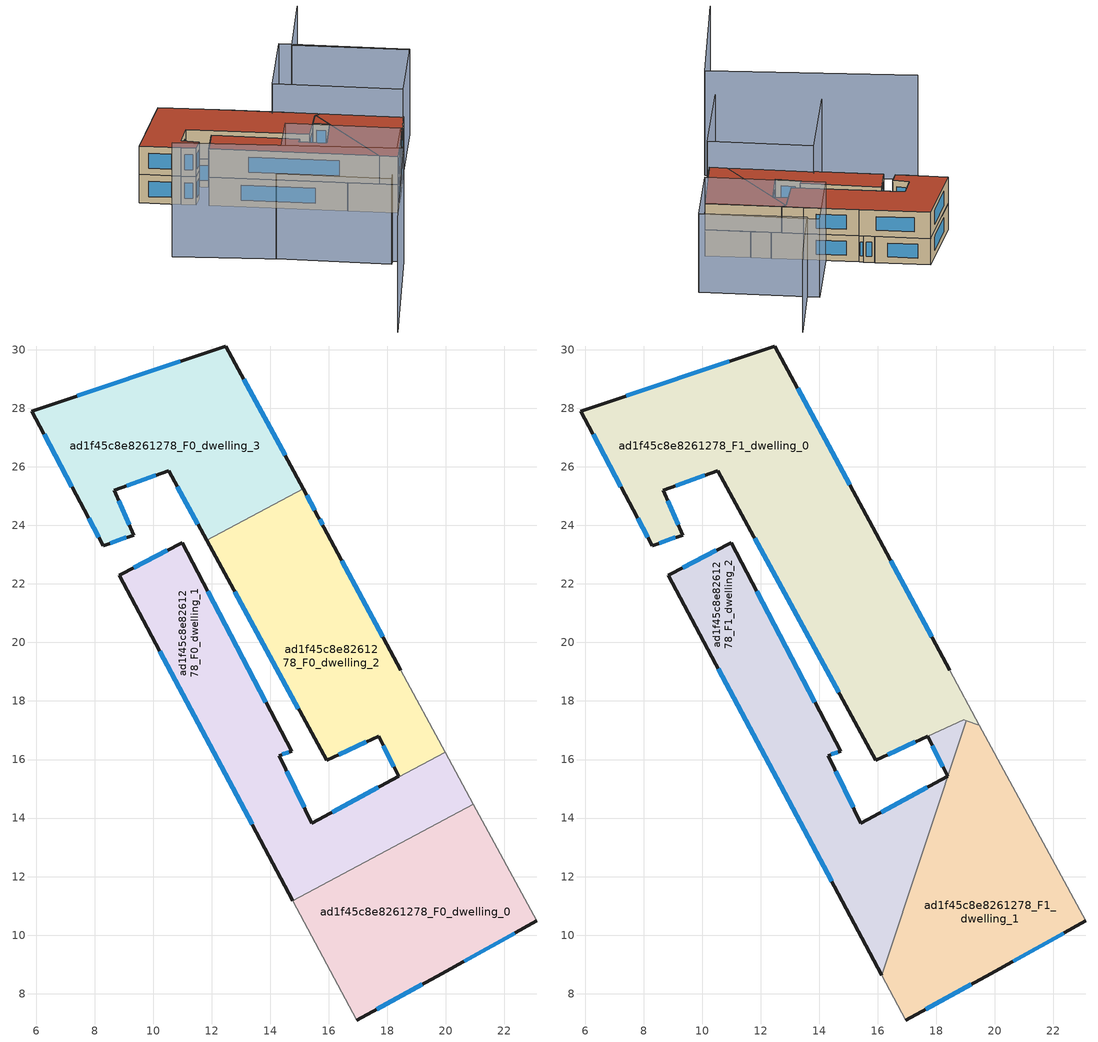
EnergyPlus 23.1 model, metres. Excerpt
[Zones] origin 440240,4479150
ad1f45c8e8261278_F0_dwelling_0
 floor ground (EU_floor_Construction): 20.94,14.47 23.1,10.49 19.87,8.69 16.95,7.1 14.77,11.18 z0
 wall outside (EU_wall_Construction): 16.95,7.1 19.87,8.69 23.1,10.49 z0:3
 wall to ad1f45c8e8261278_F0_dwelling_1 (EU_wall_Construction): 20.94,14.47 14.77,11.18 z0:3
 wall adiabatic (EU_wall_Construction): 23.1,10.49 20.94,14.47 / 14.77,11.18 16.95,7.1 z0:3
 window (EU_Window_Construction): 20.62,9.11 22.35,10.07 / 17.64,7.47 19.18,8.32 z0.7:2.3
ad1f45c8e8261278_F0_dwelling_1
 floor ground (EU_floor_Construction): 19.97,16.25 20.94,14.47 14.77,11.18 8.83,22.3 10.99,23.41 14.73,16.29 14.31,16.14 15.41,13.82 z0
 wall outside (EU_wall_Construction): 15.41,13.82 14.31,16.14 14.73,16.29 10.99,23.41 8.83,22.3 14.77,11.18 z0:3
 wall to ad1f45c8e8261278_F0_dwelling_2 (EU_wall_Construction): 19.97,16.25 15.41,13.82 z0:3
 wall adiabatic (EU_wall_Construction): 20.94,14.47 19.97,16.25 z0:3
 window (EU_Window_Construction): 10.48,23.15 9.34,22.56 / 13.85,17.96 11.86,21.74 / 14.41,16.17 14.63,16.25 / 15.16,14.36 14.57,15.59 / 10.22,19.69 13.38,13.78 z0.7:2.3
ad1f45c8e8261278_F0_dwelling_2
 floor ground (EU_floor_Construction): 15.83,23.94 18.46,19.04 19.97,16.25 15.41,13.82 18.39,15.43 17.7,16.8 15.92,15.98 11.82,23.49 15.12,25.25 15.65,24.28 z0
 wall outside (EU_wall_Construction): 18.46,19.04 15.83,23.94 15.65,24.28 15.12,25.25 / 15.41,13.82 18.39,15.43 / 11.82,23.49 15.92,15.98 17.7,16.8 18.39,15.43 z0:3
 wall to ad1f45c8e8261278_F0_dwelling_3 (EU_wall_Construction): 15.12,25.25 11.82,23.49 z0:3
 wall adiabatic (EU_wall_Construction): 19.97,16.25 18.46,19.04 z0:3
 window (EU_Window_Construction): 15.52,24.51 15.25,25.02 / 15.79,24.02 15.69,24.2 / 17.84,20.19 16.45,22.79 / 16.11,14.19 17.69,15.05 / 17.86,16.48 18.22,15.75 / 16.34,16.17 17.28,16.61 / 12.78,21.73 14.96,17.74 z0.7:2.3
ad1f45c8e8261278_F0_dwelling_3
 floor ground (EU_floor_Construction): 12.48,30.13 15.12,25.25 11.82,23.49 10.52,25.87 8.67,25.2 9.33,23.67 8.3,23.31 7.64,24.54 5.85,27.9 z0
 wall outside (EU_wall_Construction): 15.12,25.25 12.48,30.13 5.85,27.9 7.64,24.54 8.3,23.31 9.33,23.67 8.67,25.2 10.52,25.87 11.82,23.49 z0:3
 window (EU_Window_Construction): 9.1,25.35 10.09,25.71 / 9.17,24.03 8.82,24.84 / 8.54,23.39 9.09,23.59 / 7.79,24.25 8.14,23.6 / 6.27,27.12 7.22,25.33 / 10.93,29.61 7.4,28.42 / 14.5,26.39 13.1,28.99 / 10.83,25.31 11.52,24.04 z0.7:2.3
ad1f45c8e8261278_F1_dwelling_0
 floor to ad1f45c8e8261278_F0_dwelling_3 (EU_floor_Construction): 12.48,30.13 15.12,25.25 11.82,23.49 10.52,25.87 8.67,25.2 9.33,23.67 8.3,23.31 7.64,24.54 5.85,27.9 z3
 floor to ad1f45c8e8261278_F0_dwelling_2 (EU_floor_Construction): 15.83,23.94 18.46,19.04 19.47,17.18 18.93,17.36 17.7,16.8 16.27,16.14 15.92,15.98 11.82,23.49 15.12,25.25 15.65,24.28 z3
 wall outside (EU_wall_Construction): 18.46,19.04 15.83,23.94 12.48,30.13 5.85,27.9 7.64,24.54 8.3,23.31 9.33,23.67 8.67,25.2 10.52,25.87 15.92,15.98 17.7,16.8 z3:6
 wall adiabatic (EU_wall_Construction): 19.47,17.18 18.46,19.04 z3:6
 wall to ad1f45c8e8261278_F1_dwelling_1 (EU_wall_Construction): 19.02,17.33 19.47,17.18 z3:6
 wall to ad1f45c8e8261278_F1_dwelling_2 (EU_wall_Construction): 17.7,16.79 18.93,17.36 19.02,17.33 z3:6
 window (EU_Window_Construction): 9.1,25.35 10.09,25.71 / 9.17,24.03 8.82,24.84 / 8.54,23.39 9.09,23.59 / 7.79,24.25 8.14,23.6 / 6.27,27.12 7.22,25.33 / 10.93,29.61 7.4,28.42 / 15.05,25.39 13.27,28.68 / 17.84,20.19 16.45,22.79 / 16.34,16.17 17.28,16.61 / 11.79,23.55 14.66,18.3 z3.7:5.3
 roof outside (EU_roof_Construction): 19.47,17.18 18.46,19.04 15.83,23.94 12.48,30.13 5.85,27.9 7.64,24.54 8.3,23.31 9.33,23.67 8.67,25.2 10.52,25.87 15.92,15.98 17.7,16.8 18.93,17.36 z6
ad1f45c8e8261278_F1_dwelling_1
 floor to ad1f45c8e8261278_F0_dwelling_0 (EU_floor_Construction): 20.94,14.47 23.1,10.49 19.87,8.69 16.95,7.1 16.13,8.64 17.45,12.61 z3
 floor to ad1f45c8e8261278_F0_dwelling_1 (EU_floor_Construction): 19.97,16.25 20.94,14.47 17.45,12.61 18.38,15.4 z3
 floor to ad1f45c8e8261278_F0_dwelling_2 (EU_floor_Construction): 19.47,17.18 19.97,16.25 18.38,15.4 19.02,17.33 z3
 wall outside (EU_wall_Construction): 16.95,7.1 19.87,8.69 23.1,10.49 z3:6
 wall adiabatic (EU_wall_Construction): 16.13,8.64 16.95,7.1 / 23.1,10.49 19.47,17.18 z3:6
 wall to ad1f45c8e8261278_F1_dwelling_2 (EU_wall_Construction): 19.02,17.33 16.13,8.64 z3:6
 window (EU_Window_Construction): 17.64,7.47 19.18,8.32 / 20.62,9.11 22.35,10.07 z3.7:5.3
 roof outside (EU_roof_Construction): 23.1,10.49 19.47,17.18 19.02,17.33 16.13,8.64 16.95,7.1 19.87,8.69 z6
ad1f45c8e8261278_F1_dwelling_2
 floor to ad1f45c8e8261278_F0_dwelling_1 (EU_floor_Construction): 10.99,23.41 14.73,16.29 14.31,16.14 15.41,13.82 18.38,15.4 17.45,12.61 14.77,11.18 8.83,22.3 z3
 floor to ad1f45c8e8261278_F0_dwelling_0 (EU_floor_Construction): 17.45,12.61 16.13,8.64 14.77,11.18 z3
 floor to ad1f45c8e8261278_F0_dwelling_2 (EU_floor_Construction): 19.02,17.33 18.38,15.4 15.41,13.82 18.39,15.43 17.7,16.79 18.93,17.36 z3
 wall outside (EU_wall_Construction): 17.7,16.79 18.39,15.43 15.41,13.82 14.31,16.14 14.73,16.29 10.99,23.41 8.83,22.3 16.13,8.64 z3:6
 window (EU_Window_Construction): 17.69,15.05 16.11,14.19 / 17.86,16.47 18.23,15.75 / 10.54,19.1 14.42,11.84 / 10.48,23.15 9.34,22.56 / 13.85,17.96 11.86,21.74 / 14.41,16.17 14.63,16.25 / 15.16,14.36 14.57,15.59 z3.7:5.3
 roof outside (EU_roof_Construction): 16.13,8.64 19.02,17.33 18.93,17.36 17.7,16.79 18.39,15.43 15.41,13.82 14.31,16.14 14.73,16.29 10.99,23.41 8.83,22.3 z6
shading: -0.52,20.27 10.03,2.1 / 10.03,2.1 -0.71,-4.13 z0:12; 29.17,13.79 24.04,23.11 / 24.04,23.11 30.16,26.47 / 9.09,2.77 4.22,12.1 / 4.22,12.1 12.18,16.25 / 12.18,16.25 17.05,6.92 / 17.05,6.92 9.09,2.77 / 29.26,13.75 23.01,10.44 / 23.01,10.44 17.43,20.99 / 17.43,20.99 23.68,24.3 / 23.68,24.3 29.26,13.75 z0:9
[Building]
EU S2 Campaign: North Axis=0; Terrain=City; Solar Distribution=FullExterior
[Site:Location]
Madrid: Latitude=40.5; Longitude=-3.5; Time Zone=1; Elevation=609
[SizingPeriod:WeatherFileDays]
AnnualSizingPeriod: Begin Month=1; Begin Day of Month=1; End Month=12; End Day of Month=31; Day of Week for Start Day=Monday; Use Weather File Daylight Saving Period=No; Use Weather File Rain and Snow Indicators=No
[MATERIAL]
EU_InternalMass_Material: Roughness=MediumRough; Thickness=0.1; Conductivity=1; Density=1800; Specific Heat=900; Thermal Absorptance=0.9; Solar Absorptance=0.7; Visible Absorptance=0.7
[MATERIAL:NOMASS] Roughness=MediumRough; Thermal Absorptance=0.9; Solar Absorptance=0.7; Visible Absorptance=0.7
Name | Thermal Resistance
EU_wall_NoMass | 0.419739
EU_roof_NoMass | 0.352165
EU_floor_NoMass | 0.608284
[WINDOWMATERIAL:SIMPLEGLAZINGSYSTEM]
EU_Window_SimpleGlazing: UFactor=4.8352; Solar Heat Gain Coefficient=0.85; Visible Transmittance=0.85
[CONSTRUCTION]
EU_wall_Construction: EU_wall_NoMass
EU_roof_Construction: EU_roof_NoMass
EU_floor_Construction: EU_floor_NoMass
EU_InternalMass_Construction: EU_InternalMass_Material
EU_Window_Construction: EU_Window_SimpleGlazing
[ZONE] Type=1; Multiplier=1; Ceiling Height=autocalculate; Floor Area=autocalculate; Part of Total Floor Area=Yes
Name | Volume
ad1f45c8e8261278_F0_dwelling_0 | 96.3944
ad1f45c8e8261278_F1_dwelling_0 | 201.677
ad1f45c8e8261278_F0_dwelling_1 | 114.386
ad1f45c8e8261278_F1_dwelling_1 | 105.055
ad1f45c8e8261278_F0_dwelling_2 | 104.547
ad1f45c8e8261278_F1_dwelling_2 | 113.471
ad1f45c8e8261278_F0_dwelling_3 | 104.856
[INTERNALMASS] Construction=EU_InternalMass_Construction
Name | Zone or ZoneList | Surface Area
ad1f45c8e8261278_F0_dwelling_0_EU_InternalMass | ad1f45c8e8261278_F0_dwelling_0 | 32.1289
ad1f45c8e8261278_F0_dwelling_1_EU_InternalMass | ad1f45c8e8261278_F0_dwelling_1 | 38.1282
ad1f45c8e8261278_F0_dwelling_2_EU_InternalMass | ad1f45c8e8261278_F0_dwelling_2 | 34.8472
ad1f45c8e8261278_F0_dwelling_3_EU_InternalMass | ad1f45c8e8261278_F0_dwelling_3 | 34.9529
ad1f45c8e8261278_F1_dwelling_0_EU_InternalMass | ad1f45c8e8261278_F1_dwelling_0 | 67.2174
ad1f45c8e8261278_F1_dwelling_1_EU_InternalMass | ad1f45c8e8261278_F1_dwelling_1 | 35.0181
ad1f45c8e8261278_F1_dwelling_2_EU_InternalMass | ad1f45c8e8261278_F1_dwelling_2 | 37.8226
[OTHEREQUIPMENT] Fuel Type=Electricity; Design Level Calculation Method=Watts/Area; Power per Zone Floor Area=1; Fraction Latent=0; Fraction Radiant=0; Fraction Lost=0; Carbon Dioxide Generation Rate=0; EndUse Subcategory=EU_Step8_InternalGains
Name | Zone or ZoneList or Space or SpaceList | Schedule
EU_Step8_InternalGain_ad1f45c8e8261278_F0_dwelling_0_f000 | ad1f45c8e8261278_F0_dwelling_0 | EU_Step8_GainSchedule_ad1f45c8e8261278_F0_dwelling_0_f000
EU_Step8_InternalGain_ad1f45c8e8261278_F0_dwelling_1_f000 | ad1f45c8e8261278_F0_dwelling_1 | EU_Step8_GainSchedule_ad1f45c8e8261278_F0_dwelling_1_f000
EU_Step8_InternalGain_ad1f45c8e8261278_F0_dwelling_2_f000 | ad1f45c8e8261278_F0_dwelling_2 | EU_Step8_GainSchedule_ad1f45c8e8261278_F0_dwelling_2_f000
EU_Step8_InternalGain_ad1f45c8e8261278_F0_dwelling_3_f000 | ad1f45c8e8261278_F0_dwelling_3 | EU_Step8_GainSchedule_ad1f45c8e8261278_F0_dwelling_3_f000
EU_Step8_InternalGain_ad1f45c8e8261278_F1_dwelling_0_f000 | ad1f45c8e8261278_F1_dwelling_0 | EU_Step8_GainSchedule_ad1f45c8e8261278_F1_dwelling_0_f000
EU_Step8_InternalGain_ad1f45c8e8261278_F1_dwelling_1_f000 | ad1f45c8e8261278_F1_dwelling_1 | EU_Step8_GainSchedule_ad1f45c8e8261278_F1_dwelling_1_f000
EU_Step8_InternalGain_ad1f45c8e8261278_F1_dwelling_2_f000 | ad1f45c8e8261278_F1_dwelling_2 | EU_Step8_GainSchedule_ad1f45c8e8261278_F1_dwelling_2_f000
[ZONEVENTILATION:DESIGNFLOWRATE] Schedule=EU_AlwaysOn; Design Flow Rate Calculation Method=AirChanges/Hour; Air Changes per Hour=0.703302; Ventilation Type=Natural; Fan Pressure Rise=0; Fan Total Efficiency=1; Constant Term Coefficient=1; Temperature Term Coefficient=0; Velocity Term Coefficient=0; Velocity Squared Term Coefficient=0; Minimum Indoor Temperature=-100; Maximum Indoor Temperature=100; Delta Temperature=-100; Minimum Outdoor Temperature=-100; Maximum Outdoor Temperature=100; Maximum Wind Speed=40
Name | Zone or ZoneList or Space or SpaceList
EU_ConstantAir_ad1f45c8e8261278_F0_dwelling_0 | ad1f45c8e8261278_F0_dwelling_0
EU_ConstantAir_ad1f45c8e8261278_F0_dwelling_1 | ad1f45c8e8261278_F0_dwelling_1
EU_ConstantAir_ad1f45c8e8261278_F0_dwelling_2 | ad1f45c8e8261278_F0_dwelling_2
EU_ConstantAir_ad1f45c8e8261278_F0_dwelling_3 | ad1f45c8e8261278_F0_dwelling_3
EU_ConstantAir_ad1f45c8e8261278_F1_dwelling_0 | ad1f45c8e8261278_F1_dwelling_0
EU_ConstantAir_ad1f45c8e8261278_F1_dwelling_1 | ad1f45c8e8261278_F1_dwelling_1
EU_ConstantAir_ad1f45c8e8261278_F1_dwelling_2 | ad1f45c8e8261278_F1_dwelling_2
[HVACTEMPLATE:THERMOSTAT] Constant Heating Setpoint=20; Constant Cooling Setpoint=50
EU_HeatOnly_ad1f45c8e8261278_F0_dwelling_0; EU_HeatOnly_ad1f45c8e8261278_F0_dwelling_1; EU_HeatOnly_ad1f45c8e8261278_F0_dwelling_2; EU_HeatOnly_ad1f45c8e8261278_F0_dwelling_3; EU_HeatOnly_ad1f45c8e8261278_F1_dwelling_0; EU_HeatOnly_ad1f45c8e8261278_F1_dwelling_1; EU_HeatOnly_ad1f45c8e8261278_F1_dwelling_2
[HVACTEMPLATE:ZONE:IDEALLOADSAIRSYSTEM] System Availability Schedule=EU_AlwaysOn; Maximum Heating Supply Air Temperature=50; Minimum Cooling Supply Air Temperature=13; Maximum Heating Supply Air Humidity Ratio=0.0156; Minimum Cooling Supply Air Humidity Ratio=0.0077; Heating Limit=NoLimit; Cooling Limit=NoLimit; Heating Availability Schedule=EU_AlwaysOn; Cooling Availability Schedule=EU_CoolingOff; Dehumidification Control Type=ConstantSensibleHeatRatio; Cooling Sensible Heat Ratio=0.7; Dehumidification Setpoint=60; Humidification Control Type=None; Humidification Setpoint=30; Outdoor Air Method=None; Outdoor Air Flow Rate per Person=0.00944; Outdoor Air Flow Rate per Zone Floor Area=0; Outdoor Air Flow Rate per Zone=0; Demand Controlled Ventilation Type=None; Outdoor Air Economizer Type=NoEconomizer; Heat Recovery Type=None; Sensible Heat Recovery Effectiveness=0.7; Latent Heat Recovery Effectiveness=0.65
Name | Template Thermostat
ad1f45c8e8261278_F0_dwelling_0 | EU_HeatOnly_ad1f45c8e8261278_F0_dwelling_0
ad1f45c8e8261278_F0_dwelling_1 | EU_HeatOnly_ad1f45c8e8261278_F0_dwelling_1
ad1f45c8e8261278_F0_dwelling_2 | EU_HeatOnly_ad1f45c8e8261278_F0_dwelling_2
ad1f45c8e8261278_F0_dwelling_3 | EU_HeatOnly_ad1f45c8e8261278_F0_dwelling_3
ad1f45c8e8261278_F1_dwelling_0 | EU_HeatOnly_ad1f45c8e8261278_F1_dwelling_0
ad1f45c8e8261278_F1_dwelling_1 | EU_HeatOnly_ad1f45c8e8261278_F1_dwelling_1
ad1f45c8e8261278_F1_dwelling_2 | EU_HeatOnly_ad1f45c8e8261278_F1_dwelling_2
[SIZING:ZONE] Zone Cooling Design Supply Air Temperature Input Method=SupplyAirTemperature; Zone Cooling Design Supply Air Temperature=13; Zone Heating Design Supply Air Temperature Input Method=SupplyAirTemperature; Zone Heating Design Supply Air Temperature=50; Zone Cooling Design Supply Air Humidity Ratio=0.008; Zone Heating Design Supply Air Humidity Ratio=0.008; Cooling Design Air Flow Method=DesignDay; Cooling Design Air Flow Rate=0; Cooling Minimum Air Flow per Zone Floor Area=0.000762; Cooling Minimum Air Flow=0; Cooling Minimum Air Flow Fraction=0.2; Heating Design Air Flow Method=DesignDay; Heating Design Air Flow Rate=0; Heating Maximum Air Flow per Zone Floor Area=0.002032; Heating Maximum Air Flow=0.141576; Heating Maximum Air Flow Fraction=0.3; Account for Dedicated Outdoor Air System=No; Dedicated Outdoor Air System Control Strategy=NeutralSupplyAir; Dedicated Outdoor Air Low Setpoint Temperature for Design=autosize; Dedicated Outdoor Air High Setpoint Temperature for Design=autosize; Zone Load Sizing Method=Sensible Load Only No Latent Load; Zone Latent Cooling Design Supply Air Humidity Ratio Input Method=HumidityRatioDifference; Zone Cooling Design Supply Air Humidity Ratio Difference=0.005; Zone Latent Heating Design Supply Air Humidity Ratio Input Method=HumidityRatioDifference; Zone Humidification Design Supply Air Humidity Ratio Difference=0.005
ad1f45c8e8261278_F0_dwelling_0; ad1f45c8e8261278_F0_dwelling_1; ad1f45c8e8261278_F0_dwelling_2; ad1f45c8e8261278_F0_dwelling_3; ad1f45c8e8261278_F1_dwelling_0; ad1f45c8e8261278_F1_dwelling_1; ad1f45c8e8261278_F1_dwelling_2
[SCHEDULE:CONSTANT]
Name | Hourly Value
EU_AlwaysOn | 1
EU_CoolingOff | 0
[SCHEDULE:FILE] Column Number=1; Rows to Skip at Top=0; Number of Hours of Data=8760; Column Separator=Comma; Interpolate to Timestep=No; Minutes per Item=60; Adjust Schedule for Daylight Savings=Yes
Name | File
EU_Step8_GainSchedule_ad1f45c8e8261278_F0_dwelling_0_f000 | ../../schedules/ad1f45c8e8261278/ad1f45c8e8261278_F0_dwelling_0_f000_gain.csv
EU_Step8_GainSchedule_ad1f45c8e8261278_F0_dwelling_1_f000 | ../../schedules/ad1f45c8e8261278/ad1f45c8e8261278_F0_dwelling_1_f000_gain.csv
EU_Step8_GainSchedule_ad1f45c8e8261278_F0_dwelling_2_f000 | ../../schedules/ad1f45c8e8261278/ad1f45c8e8261278_F0_dwelling_2_f000_gain.csv
EU_Step8_GainSchedule_ad1f45c8e8261278_F0_dwelling_3_f000 | ../../schedules/ad1f45c8e8261278/ad1f45c8e8261278_F0_dwelling_3_f000_gain.csv
EU_Step8_GainSchedule_ad1f45c8e8261278_F1_dwelling_0_f000 | ../../schedules/ad1f45c8e8261278/ad1f45c8e8261278_F1_dwelling_0_f000_gain.csv
EU_Step8_GainSchedule_ad1f45c8e8261278_F1_dwelling_1_f000 | ../../schedules/ad1f45c8e8261278/ad1f45c8e8261278_F1_dwelling_1_f000_gain.csv
EU_Step8_GainSchedule_ad1f45c8e8261278_F1_dwelling_2_f000 | ../../schedules/ad1f45c8e8261278/ad1f45c8e8261278_F1_dwelling_2_f000_gain.csv
